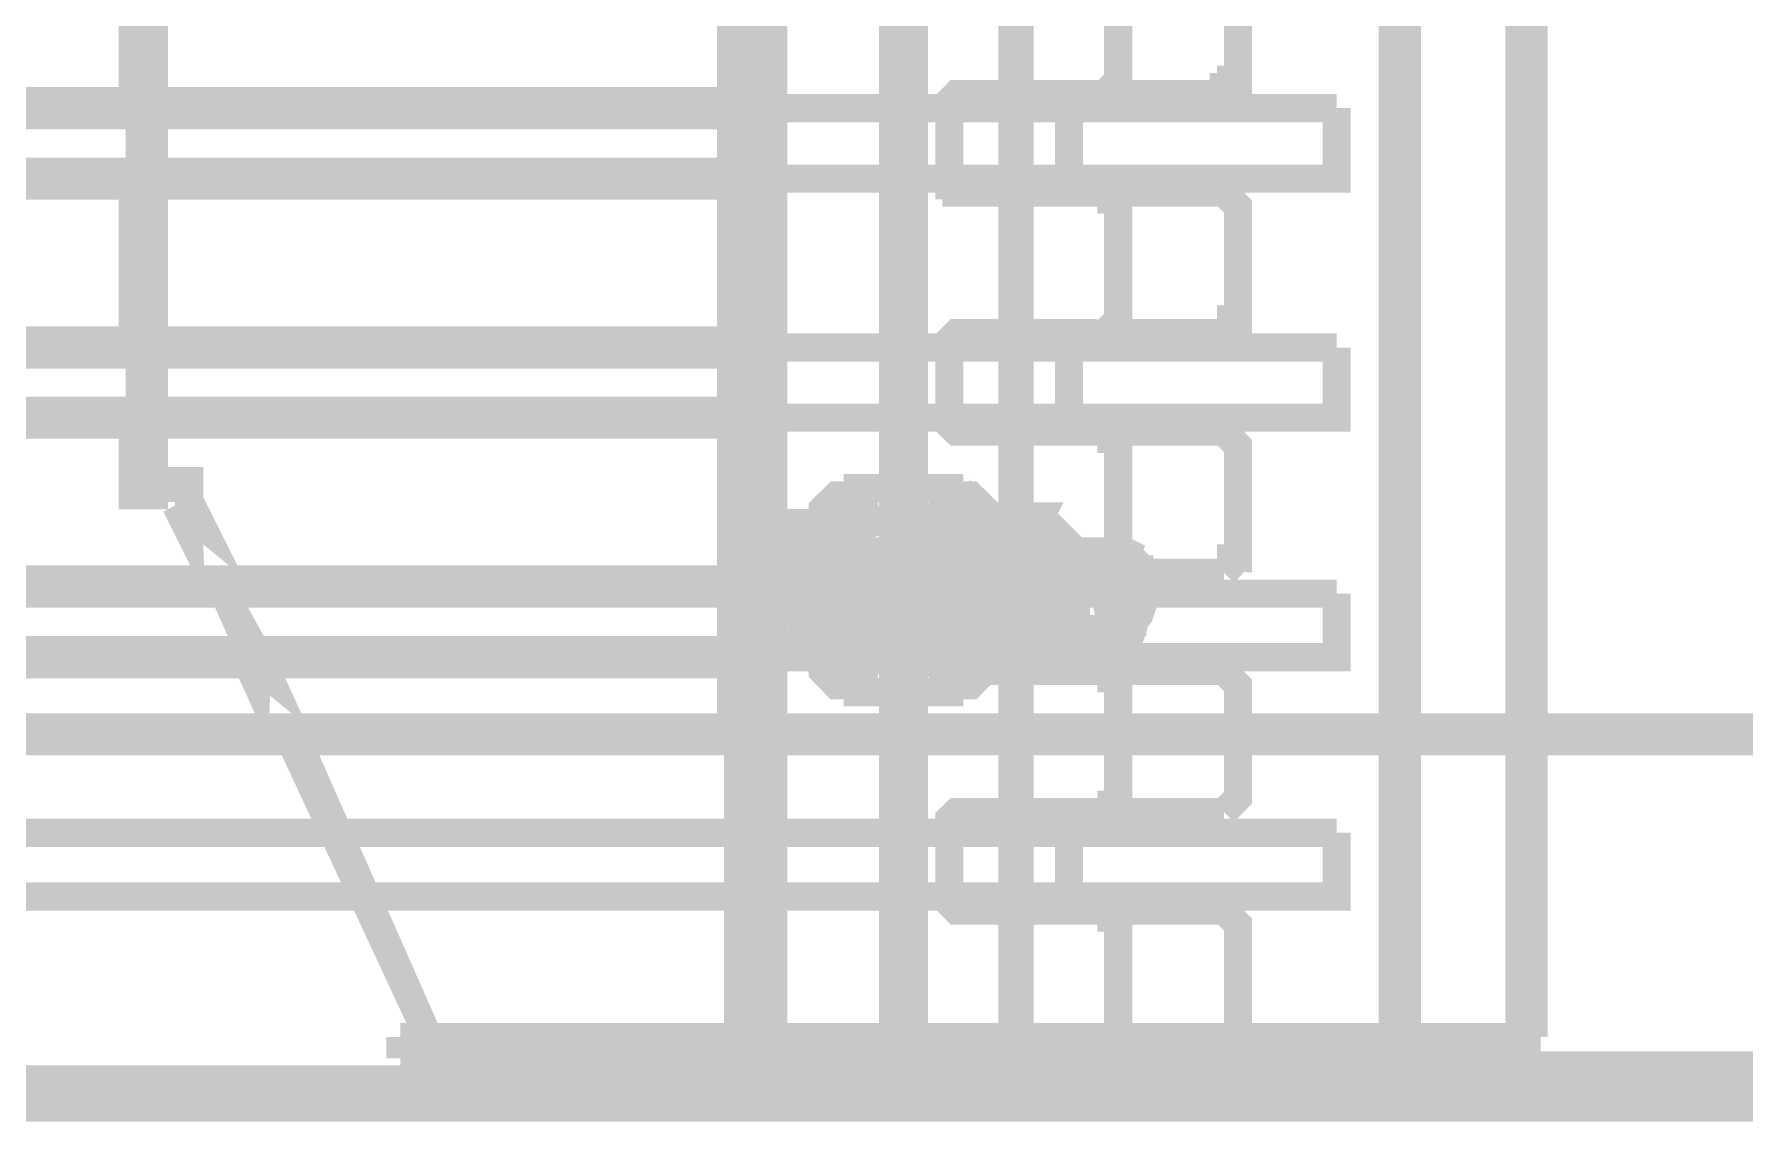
# Model space of a CAD drawing. Extents: x 0.1 to 11.6, y 0.3 to 16.2.
# Drawn here: x 6.2 to 6.605, y 13.1233 to 13.3825 of the extents above; entities that cross this region are included whole.
import ezdxf

# ---------------------------------------------------------------- set-up
doc = ezdxf.new("R2010")
doc.units = 0
doc.header["$MEASUREMENT"] = 0

msp = doc.modelspace()

# ---------------------------------------------------------------- linework, layer by layer
at = {"color": 0}
for points, const_width in [([(6.36833, 13.14), (6.36833, 13.6867)], 0.00667), ([(6.375, 13.68), (6.375, 13.145)], 0.00667), ([(6.40332, 13.68), (6.40332, 13.145)], 0.00667), ([(6.405, 13.145), (6.405, 13.68)], 0.00667), ([(6.405, 13.68), (6.405, 13.145)], 0.00667), ([(6.40831, 13.145), (6.40831, 13.68)], 0.00667), ([(6.40831, 13.68), (6.40831, 13.145)], 0.00667), ([(6.43164, 13.68), (6.43164, 13.145)], 0.00667), ([(6.43332, 13.68), (6.43332, 13.145)], 0.00667), ([(6.52165, 13.68), (6.52165, 13.145)], 0.00667), ([(6.55501, 13.68), (6.52501, 13.68), (6.52501, 13.145)], 0.00667), ([(6.55165, 13.145), (6.55165, 13.68)], 0.00667), ([(6.55501, 13.145), (6.55501, 13.68)], 0.00667), ([(6.36664, 13.2167), (6.36664, 13.61)], 0.01), ([(6.22499, 13.365), (6.22499, 13.405)], 0.01), ([(6.22667, 13.365), (6.22667, 13.405)], 0.01), ([(6.45665, 13.395), (6.45665, 13.375), (6.45665, 13.3733), (6.45665, 13.3717), (6.45503, 13.37), (6.45335, 13.3683)], 0.00667), ([(6.48503, 13.375), (6.48503, 13.395)], 0.00667), ([(6.48167, 13.3683), (6.48167, 13.37), (6.48335, 13.37), (6.48335, 13.3717), (6.48503, 13.3717), (6.48503, 13.3733), (6.48503, 13.375)], 0.00667), ([(6.36664, 13.365), (6.15668, 13.365)], 0.01), ([(6.41997, 13.3683), (6.41835, 13.3683), (6.41667, 13.3666), (6.41667, 13.365), (6.41667, 13.3633)], 0.00667), ([(6.41997, 13.3683), (6.44835, 13.3683), (6.48167, 13.3683)], 0.00667), ([(6.44499, 13.3633), (6.44499, 13.365), (6.44499, 13.3666), (6.44667, 13.3683), (6.44835, 13.3683)], 0.00667), ([(6.22499, 13.3483), (6.22499, 13.365)], 0.00667), ([(6.22835, 13.3483), (6.22835, 13.365)], 0.00667), ([(6.36664, 13.3483), (6.50836, 13.3483), (6.50836, 13.365)], 0.00667), ([(6.50836, 13.365), (6.36664, 13.365)], 0.00667), ([(6.41667, 13.3633), (6.41667, 13.3517), (6.41667, 13.35), (6.41667, 13.3483), (6.41667, 13.3467), (6.41835, 13.3467), (6.41835, 13.345), (6.41997, 13.345)], 0.00667), ([(6.44499, 13.3517), (6.44499, 13.3633)], 0.00667), ([(6.36664, 13.3483), (6.15668, 13.3483)], 0.01), ([(6.22499, 13.3083), (6.22499, 13.3483)], 0.01), ([(6.22667, 13.3083), (6.22667, 13.3483)], 0.01), ([(6.44835, 13.345), (6.44667, 13.345), (6.44667, 13.3467), (6.44499, 13.3467), (6.44499, 13.3483), (6.44499, 13.35), (6.44499, 13.3517)], 0.00667), ([(6.48167, 13.345), (6.44835, 13.345), (6.41997, 13.345)], 0.00667), ([(6.45335, 13.345), (6.45503, 13.345), (6.45503, 13.3433), (6.45665, 13.3433), (6.45665, 13.3417), (6.45665, 13.34), (6.45665, 13.3383)], 0.00667), ([(6.48503, 13.3383), (6.48503, 13.34), (6.48503, 13.3417), (6.48335, 13.3433), (6.48335, 13.345), (6.48167, 13.345)], 0.00667), ([(6.45665, 13.3383), (6.45665, 13.3184), (6.45665, 13.3167), (6.45665, 13.315), (6.45503, 13.3133), (6.45503, 13.3117), (6.45335, 13.3117)], 0.00667), ([(6.48503, 13.3184), (6.48503, 13.3383)], 0.00667), ([(6.48167, 13.3117), (6.48335, 13.3133), (6.48335, 13.315), (6.48503, 13.315), (6.48503, 13.3167), (6.48503, 13.3184)], 0.00667), ([(6.36664, 13.3083), (6.15668, 13.3083)], 0.01), ([(6.41997, 13.3117), (6.41835, 13.3117), (6.41667, 13.31), (6.41667, 13.3083), (6.41667, 13.3066)], 0.00667), ([(6.41997, 13.3117), (6.44835, 13.3117), (6.48167, 13.3117)], 0.00667), ([(6.44499, 13.3066), (6.44499, 13.3083), (6.44499, 13.31), (6.44667, 13.3117), (6.44835, 13.3117)], 0.00667), ([(6.22499, 13.2917), (6.22499, 13.3083)], 0.00667), ([(6.22835, 13.2917), (6.22835, 13.3083)], 0.00667), ([(6.50836, 13.3083), (6.36664, 13.3083)], 0.00667), ([(6.36664, 13.2917), (6.50836, 13.2917), (6.50836, 13.3083)], 0.00667), ([(6.41667, 13.3066), (6.41667, 13.295), (6.41667, 13.2933), (6.41667, 13.2917), (6.41667, 13.29), (6.41835, 13.2884), (6.41997, 13.2884)], 0.00667), ([(6.44499, 13.295), (6.44499, 13.3066)], 0.00667), ([(6.36664, 13.2917), (6.15668, 13.2917)], 0.01), ([(6.22667, 13.275), (6.22499, 13.275), (6.22499, 13.2917)], 0.01), ([(6.23167, 13.275), (6.23335, 13.275), (6.23503, 13.275), (6.23335, 13.275), (6.23503, 13.275), (6.23335, 13.275), (6.23503, 13.275), (6.23503, 13.2733), (6.23503, 13.2717), (6.23503, 13.2733), (6.23503, 13.275), (6.22667, 13.275), (6.22667, 13.2917)], 0.01), ([(6.44835, 13.2884), (6.44667, 13.2884), (6.44499, 13.29), (6.44499, 13.2917), (6.44499, 13.2933), (6.44499, 13.295)], 0.00667), ([(6.48167, 13.2884), (6.44835, 13.2884), (6.41997, 13.2884)], 0.00667), ([(6.45335, 13.2884), (6.45503, 13.2884), (6.45503, 13.2867), (6.45665, 13.2867), (6.45665, 13.285), (6.45665, 13.2833), (6.45665, 13.2817)], 0.00667), ([(6.48503, 13.2817), (6.48503, 13.2833), (6.48503, 13.285), (6.48335, 13.2867), (6.48335, 13.2884), (6.48167, 13.2884)], 0.00667), ([(6.45665, 13.2817), (6.45665, 13.2617), (6.45665, 13.26), (6.45665, 13.2584), (6.45665, 13.2567), (6.45503, 13.2567), (6.45503, 13.255), (6.45335, 13.255)], 0.00667), ([(6.48503, 13.2617), (6.48503, 13.2817)], 0.00667), ([(6.23335, 13.275), (6.23503, 13.275)], 0.01), ([(6.23335, 13.275), (6.23503, 13.275)], 0.01), ([(6.23335, 13.275), (6.23503, 13.275)], 0.01), ([(6.23503, 13.275), (6.23665, 13.275)], 0.01), ([(6.23503, 13.275), (6.23665, 13.275)], 0.01), ([(6.23503, 13.275), (6.23665, 13.275)], 0.01), ([(6.23503, 13.275), (6.23665, 13.275)], 0.01), ([(6.23503, 13.2717), (6.23665, 13.2717)], 0.01), ([(6.39833, 13.2633), (6.39665, 13.27), (6.39333, 13.2733), (6.38997, 13.2733), (6.38667, 13.27), (6.38667, 13.2633)], 0.00667), ([(6.41997, 13.275), (6.39165, 13.275)], 0.00667), ([(6.41499, 13.25), (6.41499, 13.2517), (6.41499, 13.2533), (6.41667, 13.255), (6.41667, 13.2567), (6.41667, 13.2584), (6.41667, 13.26), (6.41835, 13.2617), (6.41835, 13.2633), (6.41667, 13.26), (6.41667, 13.2584)], 0.00667), ([(6.42503, 13.2633), (6.42503, 13.27), (6.42165, 13.2733), (6.41835, 13.2733), (6.41499, 13.27), (6.41499, 13.2633)], 0.00667), ([(6.38167, 13.2667), (6.37831, 13.2667), (6.37668, 13.265), (6.375, 13.2633), (6.375, 13.2617), (6.37332, 13.2617), (6.37332, 13.26), (6.37169, 13.2584), (6.37169, 13.2567), (6.37169, 13.255)], 0.00667), ([(6.37332, 13.2633), (6.375, 13.2633), (6.37668, 13.265)], 0.00667), ([(6.38835, 13.255), (6.38499, 13.2584), (6.38336, 13.2617), (6.38167, 13.2633), (6.38167, 13.265), (6.37999, 13.265), (6.37831, 13.265), (6.37668, 13.265)], 0.00667), ([(6.38667, 13.265), (6.38997, 13.2667), (6.38167, 13.2667)], 0.00667), ([(6.38667, 13.265), (6.38499, 13.265), (6.38499, 13.2633), (6.38336, 13.2617), (6.38336, 13.26), (6.38167, 13.2584), (6.38167, 13.2567), (6.38167, 13.255), (6.37999, 13.2467)], 0.00667), ([(6.39501, 13.2617), (6.38997, 13.265), (6.38667, 13.2633), (6.38336, 13.2567), (6.38167, 13.2483), (6.38336, 13.24)], 0.00667), ([(6.38167, 13.2667), (6.38336, 13.2633), (6.38336, 13.2617)], 0.00667), ([(6.38167, 13.2633), (6.38667, 13.265), (6.38835, 13.265), (6.38997, 13.265), (6.39165, 13.265), (6.39165, 13.2633), (6.39333, 13.2617)], 0.00667), ([(6.38997, 13.265), (6.38835, 13.265)], 0.00667), ([(6.38997, 13.2667), (6.39333, 13.2617), (6.39501, 13.26), (6.39501, 13.2584), (6.39501, 13.2567), (6.39501, 13.255), (6.39501, 13.2533), (6.39501, 13.25), (6.39501, 13.2483), (6.39501, 13.2467)], 0.00667), ([(6.41997, 13.2367), (6.41835, 13.2383), (6.41835, 13.24), (6.41667, 13.2416), (6.41667, 13.2433), (6.41667, 13.245), (6.41499, 13.2467), (6.41499, 13.25), (6.41667, 13.245), (6.41667, 13.2416)], 0.00667), ([(6.42333, 13.2683), (6.41997, 13.265), (6.41835, 13.2633)], 0.00667), ([(6.41835, 13.2633), (6.41997, 13.2633), (6.41997, 13.265), (6.42165, 13.265), (6.42333, 13.265), (6.42503, 13.265), (6.42665, 13.2633), (6.42503, 13.265), (6.42333, 13.2683)], 0.00667), ([(6.42333, 13.2683), (6.43832, 13.2683), (6.43668, 13.265), (6.435, 13.2633)], 0.00667), ([(6.44336, 13.2633), (6.44168, 13.265), (6.44, 13.265), (6.43832, 13.265), (6.43668, 13.265), (6.43668, 13.2633), (6.435, 13.2633), (6.43332, 13.26), (6.43164, 13.2584)], 0.00667), ([(6.43832, 13.2683), (6.44168, 13.265), (6.44336, 13.2633), (6.44499, 13.2617), (6.44499, 13.26), (6.44667, 13.26), (6.44667, 13.2584), (6.44667, 13.2567), (6.44667, 13.2533), (6.44667, 13.2517)], 0.00667), ([(6.37169, 13.255), (6.37169, 13.2584), (6.37332, 13.2633)], 0.00667), ([(6.38167, 13.255), (6.38167, 13.2633), (6.37332, 13.2633)], 0.00667), ([(6.38336, 13.24), (6.38835, 13.2367), (6.39333, 13.2383), (6.39501, 13.2433), (6.39665, 13.2533), (6.39501, 13.2617)], 0.00667), ([(6.38336, 13.2617), (6.38499, 13.26), (6.38499, 13.2584), (6.38499, 13.2567), (6.38499, 13.255), (6.38667, 13.2533), (6.38667, 13.25), (6.38667, 13.2483), (6.38499, 13.2467), (6.38499, 13.2433), (6.38499, 13.2383)], 0.00667), ([(6.38667, 13.2633), (6.38667, 13.2383)], 0.00667), ([(6.39333, 13.2617), (6.39665, 13.255), (6.38835, 13.255)], 0.00667), ([(6.39165, 13.2617), (6.38997, 13.2617)], 0.00667), ([(6.39833, 13.2383), (6.39833, 13.2633)], 0.00667), ([(6.41499, 13.2633), (6.41499, 13.2383)], 0.00667), ([(6.42833, 13.2517), (6.42665, 13.2584), (6.42165, 13.26), (6.41997, 13.2567), (6.41835, 13.25)], 0.00667), ([(6.42333, 13.2617), (6.41997, 13.2617)], 0.00667), ([(6.42503, 13.2383), (6.42503, 13.2633)], 0.00667), ([(6.42665, 13.2633), (6.42833, 13.2617), (6.43164, 13.26), (6.43001, 13.2567), (6.43001, 13.2517)], 0.00667), ([(6.43164, 13.2433), (6.43001, 13.2483), (6.43001, 13.2517), (6.43001, 13.2533), (6.43001, 13.2567), (6.43001, 13.2584), (6.42833, 13.26), (6.42833, 13.2617), (6.42665, 13.2633)], 0.00667), ([(6.43164, 13.2416), (6.43332, 13.245), (6.43332, 13.25), (6.43332, 13.2517), (6.43332, 13.2533), (6.43332, 13.255), (6.43332, 13.2567), (6.43332, 13.2584), (6.435, 13.26), (6.435, 13.2617), (6.435, 13.2633)], 0.00667), ([(6.44499, 13.2517), (6.44336, 13.2584), (6.44, 13.26), (6.43668, 13.2567), (6.435, 13.25)], 0.00667), ([(6.44499, 13.2517), (6.44336, 13.2584), (6.44, 13.26), (6.43668, 13.2567), (6.435, 13.25)], 0.00667), ([(6.44336, 13.2633), (6.44499, 13.2617), (6.44499, 13.26), (6.44667, 13.2567), (6.44667, 13.2517)], 0.00667), ([(6.48167, 13.255), (6.48335, 13.2567), (6.48335, 13.2584), (6.48503, 13.2584), (6.48503, 13.26), (6.48503, 13.2617)], 0.00667), ([(6.45833, 13.26), (6.38997, 13.26)], 0.00667), ([(6.38997, 13.26), (6.39165, 13.26), (6.39165, 13.2584), (6.39333, 13.2584), (6.39333, 13.2567), (6.39333, 13.255), (6.39501, 13.2533), (6.39501, 13.2517)], 0.00667), ([(6.41667, 13.2584), (6.41499, 13.2533), (6.41499, 13.25)], 0.00667), ([(6.41667, 13.2584), (6.43164, 13.2584), (6.43164, 13.2533), (6.43332, 13.25)], 0.00667), ([(6.42833, 13.2517), (6.42665, 13.2567), (6.42333, 13.2584), (6.41997, 13.2567), (6.41997, 13.25)], 0.00667), ([(6.43832, 13.2584), (6.42333, 13.2584)], 0.00667), ([(6.42665, 13.255), (6.42665, 13.2567)], 0.00667), ([(6.44499, 13.26), (6.43164, 13.26)], 0.00667), ([(6.44336, 13.2517), (6.44168, 13.2567), (6.43832, 13.2584), (6.43668, 13.2567), (6.435, 13.25)], 0.00667), ([(6.43668, 13.2567), (6.435, 13.255)], 0.00667), ([(6.44, 13.26), (6.44168, 13.26)], 0.00667), ([(6.46164, 13.2584), (6.45833, 13.26), (6.45665, 13.26), (6.45335, 13.255), (6.45335, 13.25), (6.45503, 13.2433)], 0.00667), ([(6.46164, 13.2567), (6.46001, 13.2584), (6.45665, 13.2567), (6.45503, 13.25), (6.45665, 13.245)], 0.00667), ([(6.45503, 13.2433), (6.45665, 13.2416), (6.46001, 13.2416), (6.46164, 13.2467), (6.46332, 13.2517), (6.46164, 13.2584)], 0.00667), ([(6.45665, 13.245), (6.46001, 13.2433), (6.46164, 13.245), (6.46332, 13.25), (6.46164, 13.2567)], 0.00667), ([(6.46164, 13.2567), (6.46164, 13.2584)], 0.00667), ([(6.36664, 13.2517), (6.15668, 13.2517)], 0.01), ([(6.37169, 13.2467), (6.37169, 13.25), (6.37169, 13.255)], 0.00667), ([(6.37169, 13.255), (6.37169, 13.2533), (6.37169, 13.25), (6.37169, 13.2483), (6.37169, 13.2467), (6.37169, 13.245), (6.37169, 13.2433), (6.37332, 13.2416), (6.37332, 13.24), (6.37169, 13.2433), (6.37169, 13.2467)], 0.00667), ([(6.38667, 13.235), (6.38336, 13.24), (6.38336, 13.2416), (6.38167, 13.2433), (6.38167, 13.245), (6.38167, 13.2467), (6.38167, 13.2483), (6.38167, 13.25), (6.38167, 13.2533), (6.38167, 13.255)], 0.00667), ([(6.38835, 13.255), (6.38667, 13.2517), (6.38499, 13.2467)], 0.00667), ([(6.39665, 13.255), (6.39501, 13.2467), (6.39501, 13.245), (6.39501, 13.2433), (6.39501, 13.2416), (6.39333, 13.24), (6.39333, 13.2383), (6.39165, 13.2383), (6.39165, 13.2367), (6.38997, 13.2367)], 0.00667), ([(6.41997, 13.255), (6.41835, 13.255), (6.41667, 13.2533), (6.41667, 13.2517), (6.41667, 13.25), (6.41667, 13.2483)], 0.00667), ([(6.41997, 13.255), (6.44835, 13.255), (6.48167, 13.255)], 0.00667), ([(6.44499, 13.2483), (6.44499, 13.25), (6.44499, 13.2517), (6.44499, 13.2533), (6.44667, 13.255), (6.44835, 13.255)], 0.00667), ([(6.24501, 13.25), (6.25331, 13.235)], 0.00667), ([(6.24501, 13.25), (6.25168, 13.235)], 0.00667), ([(6.50836, 13.25), (6.50836, 13.235), (6.36664, 13.235)], 0.00667), ([(6.50836, 13.25), (6.36664, 13.25)], 0.00667), ([(6.39501, 13.2517), (6.39501, 13.2483), (6.39333, 13.2467), (6.39333, 13.245), (6.39333, 13.2433), (6.39165, 13.2416), (6.38997, 13.2416)], 0.00667), ([(6.41835, 13.25), (6.41997, 13.2433), (6.42333, 13.2416), (6.42665, 13.245), (6.42833, 13.2517)], 0.00667), ([(6.41997, 13.25), (6.42165, 13.245), (6.42503, 13.2416), (6.42665, 13.245), (6.42833, 13.2517)], 0.00667), ([(6.43001, 13.2517), (6.43001, 13.25), (6.43001, 13.2483), (6.43001, 13.2467), (6.43001, 13.245), (6.42833, 13.2433), (6.42833, 13.2416), (6.42833, 13.24), (6.42665, 13.2383)], 0.00667), ([(6.44, 13.2333), (6.43832, 13.235), (6.43668, 13.2367), (6.43668, 13.2383), (6.435, 13.24), (6.43332, 13.2416), (6.43332, 13.2433), (6.43332, 13.245), (6.43332, 13.2467), (6.43332, 13.25)], 0.00667), ([(6.435, 13.25), (6.43668, 13.2433), (6.44, 13.2416), (6.44336, 13.245), (6.44499, 13.2517)], 0.00667), ([(6.435, 13.25), (6.43668, 13.2433), (6.44, 13.2416), (6.44336, 13.245), (6.44499, 13.2517)], 0.00667), ([(6.435, 13.25), (6.43668, 13.245), (6.44, 13.2416), (6.44168, 13.245), (6.44336, 13.2517)], 0.00667), ([(6.44667, 13.2433), (6.44667, 13.2483), (6.44667, 13.2517), (6.44667, 13.25), (6.44667, 13.2483), (6.44667, 13.2467), (6.44667, 13.245), (6.44667, 13.2433), (6.44499, 13.2416), (6.44499, 13.24), (6.44499, 13.2383)], 0.00667), ([(6.38336, 13.24), (6.37999, 13.2467), (6.37169, 13.2467)], 0.00667), ([(6.38499, 13.2467), (6.38499, 13.245), (6.38499, 13.2433), (6.38499, 13.2416), (6.38336, 13.24), (6.38336, 13.2383), (6.38167, 13.2383), (6.38167, 13.2367), (6.37999, 13.2367), (6.37831, 13.235)], 0.00667), ([(6.38499, 13.2383), (6.39501, 13.2383), (6.39501, 13.2467)], 0.00667), ([(6.41667, 13.2483), (6.41667, 13.2383), (6.41667, 13.2367), (6.41667, 13.235), (6.41667, 13.2333), (6.41835, 13.2317), (6.41997, 13.2317)], 0.00667), ([(6.42665, 13.245), (6.42665, 13.2467)], 0.00667), ([(6.435, 13.2467), (6.43668, 13.245)], 0.00667), ([(6.44499, 13.2383), (6.44499, 13.2483)], 0.00667), ([(6.38997, 13.2416), (6.45833, 13.2416)], 0.00667), ([(6.43668, 13.2367), (6.435, 13.24), (6.43164, 13.2416), (6.41667, 13.2416)], 0.00667), ([(6.41667, 13.2416), (6.41835, 13.24), (6.41997, 13.2367)], 0.00667), ([(6.42333, 13.2416), (6.43832, 13.2416)], 0.00667), ([(6.42665, 13.2383), (6.43001, 13.2416), (6.43164, 13.2433)], 0.00667), ([(6.44667, 13.2433), (6.43164, 13.2433)], 0.00667), ([(6.44667, 13.2433), (6.44499, 13.2416), (6.44499, 13.2383), (6.44336, 13.2383), (6.44336, 13.2367), (6.44168, 13.2367), (6.44, 13.2367), (6.43832, 13.2367), (6.43668, 13.2367)], 0.00667), ([(6.44, 13.2416), (6.44168, 13.2416)], 0.00667), ([(6.46164, 13.2433), (6.46332, 13.2433)], 0.00667), ([(6.36664, 13.235), (6.15668, 13.235)], 0.01), ([(6.37831, 13.235), (6.375, 13.2367), (6.37332, 13.24)], 0.00667), ([(6.37332, 13.24), (6.375, 13.2383), (6.37668, 13.2367), (6.37831, 13.2367), (6.37999, 13.2367)], 0.00667), ([(6.38997, 13.2367), (6.38667, 13.235), (6.37831, 13.235)], 0.00667), ([(6.38499, 13.2383), (6.38336, 13.2383), (6.37999, 13.2367)], 0.00667), ([(6.39501, 13.2383), (6.38997, 13.2367), (6.38835, 13.2367), (6.38667, 13.2367), (6.38499, 13.2367), (6.38499, 13.2383), (6.38336, 13.2383), (6.38336, 13.24)], 0.00667), ([(6.38667, 13.2383), (6.38667, 13.2317), (6.38997, 13.2283), (6.39333, 13.2283), (6.39665, 13.2317), (6.39833, 13.2383)], 0.00667), ([(6.38835, 13.2367), (6.38997, 13.2367)], 0.00667), ([(6.38997, 13.24), (6.39165, 13.24)], 0.00667), ([(6.41499, 13.2383), (6.41499, 13.2317), (6.41835, 13.2283), (6.42165, 13.2283), (6.42503, 13.2317), (6.42503, 13.2383)], 0.00667), ([(6.42665, 13.2383), (6.42503, 13.2367), (6.42333, 13.2367), (6.42165, 13.2367), (6.41997, 13.2367), (6.42165, 13.235), (6.42503, 13.2333)], 0.00667), ([(6.41997, 13.24), (6.42333, 13.24)], 0.00667), ([(6.44499, 13.2383), (6.44168, 13.2367), (6.44, 13.2333), (6.42503, 13.2333)], 0.00667), ([(6.42503, 13.2333), (6.42503, 13.2367), (6.42665, 13.2383)], 0.00667), ([(6.44835, 13.2317), (6.44667, 13.2317), (6.44499, 13.2333), (6.44499, 13.235), (6.44499, 13.2367), (6.44499, 13.2383)], 0.00667), ([(6.48167, 13.2317), (6.44835, 13.2317), (6.41997, 13.2317)], 0.00667), ([(6.45335, 13.2317), (6.45503, 13.2317), (6.45503, 13.23), (6.45665, 13.23), (6.45665, 13.2283), (6.45665, 13.2267), (6.45665, 13.225)], 0.00667), ([(6.48503, 13.225), (6.48503, 13.2267), (6.48503, 13.2283), (6.48335, 13.23), (6.48167, 13.2317)], 0.00667), ([(6.39165, 13.2267), (6.41997, 13.2267)], 0.00667), ([(6.45665, 13.225), (6.45665, 13.205), (6.45665, 13.2033), (6.45665, 13.2017), (6.45665, 13.2), (6.45503, 13.2), (6.45503, 13.1983), (6.45335, 13.1983)], 0.00667), ([(6.48503, 13.205), (6.48503, 13.225)], 0.00667), ([(5.29167, 13.2167), (9.14501, 13.2167)], 0.01), ([(6.25999, 13.2167), (6.29335, 13.145)], 0.00667), ([(6.26167, 13.2167), (6.29335, 13.145)], 0.00667), ([(6.36664, 13.14), (6.36664, 13.2167)], 0.00667), ([(6.48167, 13.1983), (6.48335, 13.2), (6.48503, 13.2017), (6.48503, 13.2033), (6.48503, 13.205)], 0.00667), ([(6.41997, 13.1983), (6.41835, 13.1983), (6.41667, 13.1967), (6.41667, 13.195), (6.41667, 13.1934), (6.41667, 13.1917)], 0.00667), ([(6.41997, 13.1983), (6.44835, 13.1983), (6.48167, 13.1983)], 0.00667), ([(6.44499, 13.1917), (6.44499, 13.1934), (6.44499, 13.195), (6.44499, 13.1967), (6.44667, 13.1983), (6.44835, 13.1983)], 0.00667), ([(6.50836, 13.1934), (5.39501, 13.1934)], 0.00667), ([(5.39501, 13.1783), (6.50836, 13.1783), (6.50836, 13.1934)], 0.00667), ([(6.41667, 13.1917), (6.41667, 13.1816), (6.41667, 13.18), (6.41667, 13.1783), (6.41667, 13.1767), (6.41835, 13.175), (6.41997, 13.175)], 0.00667), ([(6.44499, 13.1816), (6.44499, 13.1917)], 0.00667), ([(6.44835, 13.175), (6.44667, 13.175), (6.44499, 13.1767), (6.44499, 13.1783), (6.44499, 13.18), (6.44499, 13.1816)], 0.00667), ([(6.48167, 13.175), (6.44835, 13.175), (6.41997, 13.175)], 0.00667), ([(6.45335, 13.175), (6.45503, 13.175), (6.45503, 13.1733), (6.45665, 13.1733), (6.45665, 13.1717), (6.45665, 13.17), (6.45665, 13.1683)], 0.00667), ([(6.48503, 13.1683), (6.48503, 13.17), (6.48503, 13.1717), (6.48335, 13.1733), (6.48167, 13.175)], 0.00667), ([(6.45665, 13.145), (6.45665, 13.1683)], 0.00667), ([(6.48503, 13.145), (6.48503, 13.1683)], 0.00667), ([(6.28668, 13.14), (6.28668, 13.145)], 0.00667), ([(6.28668, 13.145), (6.28999, 13.145)], 0.00667), ([(6.29335, 13.145), (6.28999, 13.145), (6.28999, 13.14)], 0.00667), ([(6.50168, 13.145), (6.34999, 13.145), (6.29335, 13.145)], 0.00667), ([(6.29335, 13.145), (6.29497, 13.145)], 0.00667), ([(6.32835, 13.145), (6.32835, 13.14)], 0.00667), ([(6.33333, 13.145), (6.33333, 13.14)], 0.00667), ([(6.33832, 13.14), (6.33832, 13.145)], 0.00667), ([(6.36501, 13.14), (6.36501, 13.145)], 0.00667), ([(6.47499, 13.145), (6.47499, 13.14)], 0.00667), ([(6.50168, 13.14), (6.50168, 13.145)], 0.00667), ([(6.50168, 13.145), (6.51167, 13.145)], 0.00667), ([(6.50667, 13.14), (6.50667, 13.145)], 0.00667), ([(6.55333, 13.145), (6.51167, 13.145), (6.51167, 13.14)], 0.00667), ([(6.52501, 13.145), (6.55501, 13.145)], 0.00667), ([(6.55003, 13.145), (6.55003, 13.14)], 0.00667), ([(6.55333, 13.14), (6.55333, 13.145)], 0.00667), ([(6.55501, 13.145), (6.55664, 13.145)], 0.00667), ([(6.28668, 13.14), (6.28999, 13.14), (6.50168, 13.14)], 0.00667), ([(6.36664, 13.135), (6.36664, 13.1367), (6.36833, 13.1367), (6.36833, 13.1383), (6.36833, 13.14)], 0.00667), ([(6.36664, 13.1383), (6.36664, 13.14)], 0.00667), ([(6.55333, 13.14), (6.51167, 13.14), (6.50168, 13.14)], 0.00667), ([(9.36833, 13.1383), (6.345, 13.1383), (6.345, 13.135)], 0.00667), ([(5.29167, 13.1283), (5.29167, 13.13), (9.14501, 13.13)], 0.01), ([(6.05501, 13.135), (9.50499, 13.135)], 0.00667)]:
    msp.add_lwpolyline(points, dxfattribs=dict(at, const_width=const_width))
for points, const_width in [([(6.24501, 13.2517), (6.23503, 13.2717), (6.24501, 13.2517)], 0.01), ([(6.39501, 13.25), (6.39333, 13.2567), (6.39165, 13.26), (6.38997, 13.2617), (6.38667, 13.26), (6.38499, 13.2567), (6.38336, 13.25), (6.38499, 13.245), (6.38667, 13.2416), (6.38997, 13.24), (6.39165, 13.2416), (6.39333, 13.245), (6.39501, 13.25)], 0.00667), ([(6.39833, 13.25), (6.39665, 13.2567), (6.39501, 13.26), (6.39165, 13.2617), (6.38997, 13.26), (6.38667, 13.2567), (6.38667, 13.25), (6.38667, 13.245), (6.38997, 13.2416), (6.39165, 13.24), (6.39501, 13.2416), (6.39665, 13.245), (6.39833, 13.25)], 0.00667), ([(6.41997, 13.2617), (6.41667, 13.26), (6.41499, 13.2567), (6.41499, 13.25), (6.41499, 13.245), (6.41667, 13.2416), (6.41997, 13.24), (6.42333, 13.2416), (6.42503, 13.245), (6.42503, 13.25), (6.42503, 13.2567), (6.42333, 13.26), (6.41997, 13.2617)], 0.00667), ([(6.42333, 13.2617), (6.41997, 13.26), (6.41835, 13.2567), (6.41667, 13.25), (6.41835, 13.245), (6.41997, 13.2416), (6.42333, 13.24), (6.42503, 13.2416), (6.42833, 13.245), (6.42833, 13.25), (6.42833, 13.2567), (6.42503, 13.26), (6.42333, 13.2617)], 0.00667), ([(6.25999, 13.2167), (6.25168, 13.235), (6.25999, 13.2167)], 0.01)]:
    msp.add_lwpolyline(points, close=True, dxfattribs=dict(at, const_width=const_width))

doc.saveas('drawing.dxf')
